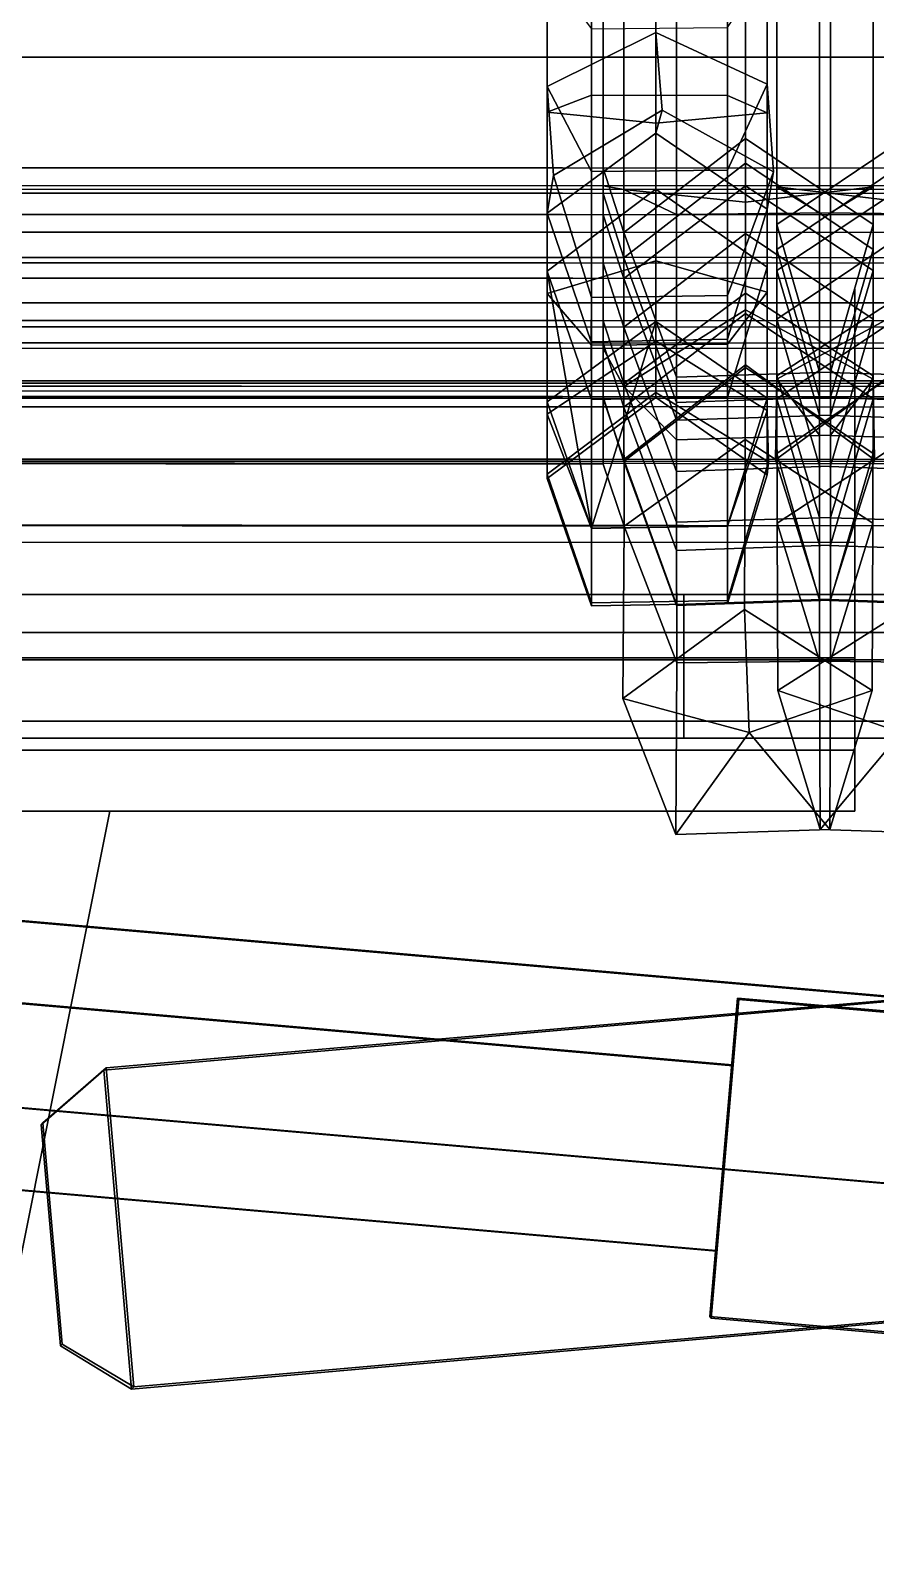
# Model space of a CAD drawing. Extents: x -252 to 252, y 0 to 101.
# Drawn here: x 192.54 to 196.3, y 14.07 to 20.88 of the extents above; entities that cross this region are included whole.
import ezdxf

# ---------------------------------------------------------------- set-up
doc = ezdxf.new("R2010")
doc.units = 0

msp = doc.modelspace()

# ---------------------------------------------------------------- linework, layer by layer
for points in [[(195.03978, 20.589447, -56.639435), (195.03978, 21.953234, -56.23024), (194.842575, 21.886963, -55.660675), (194.842575, 20.513542, -56.070831)], [(195.645813, 20.58807, -56.628555), (195.645813, 21.952021, -56.219421), (195.03978, 21.953234, -56.23024), (195.03978, 20.589447, -56.639435)], [(195.822968, 20.511292, -56.054459), (195.822968, 21.884995, -55.643799), (195.645813, 21.952021, -56.219421), (195.645813, 20.58807, -56.628555)], [(194.842575, 20.513542, -56.070831), (194.842575, 21.886963, -55.660675), (195.326675, 21.844782, -55.298767), (195.326675, 20.465231, -55.709351)], [(195.326675, 20.465231, -55.709351), (195.326675, 21.844782, -55.298767), (195.822968, 21.884995, -55.643799), (195.822968, 20.511292, -56.054459)], [(194.842575, 21.149303, -42.067413), (194.842575, 20.627499, -42.532776), (195.32666, 20.868469, -42.806564), (195.32666, 21.317327, -42.39151)], [(195.32666, 21.317327, -42.39151), (195.32666, 20.868469, -42.806564), (195.822968, 20.638727, -42.54567), (195.822968, 21.15716, -42.082809)], [(195.184677, 20.168886, 121.946693), (195.184525, 21.153934, 121.787895), (195.418335, 21.23052, 122.429482), (195.418335, 20.057257, 122.565712)], [(195.418335, 20.057257, 122.565712), (195.418335, 21.23052, 122.429482), (196.104126, 21.227802, 122.406792), (196.104126, 20.064901, 122.543999)], [(196.055923, 20.064901, -57.051437), (196.055923, 21.227802, -56.91423), (195.865952, 21.149532, -56.259552), (195.865952, 20.181246, -56.419693)], [(196.741714, 20.057257, -57.073151), (196.741714, 21.23052, -56.93692), (196.055923, 21.227802, -56.91423), (196.055923, 20.064901, -57.051437)], [(196.104126, 20.064901, 122.543999), (196.104126, 21.227802, 122.406792), (196.294098, 21.149532, 121.752113), (196.294098, 20.181246, 121.912254)], [(173.486786, -0.033936, 217.815475), (173.486786, 21.105835, 217.815475), (240.904663, 21.105835, 217.815536), (240.904663, -0.033936, 217.815506)], [(173.486786, 21.105835, 200.184692), (173.486786, 20.758301, 199.681946), (240.904663, 20.758301, 199.681946), (240.904663, 21.105835, 200.184692)], [(177.478668, 20.170946, 121.941444), (177.478638, 21.153006, 121.781792), (195.184525, 21.153934, 121.787895), (195.184677, 20.168886, 121.946693)], [(181.678436, 20.170946, -155.296692), (181.678406, 21.153006, -155.456345), (199.384277, 21.153934, -155.450241), (199.384445, 20.168886, -155.291443)], [(195.03978, 20.885307, -41.558891), (195.03978, 20.248848, -42.102844), (194.842575, 20.627499, -42.532776), (194.842575, 21.149303, -42.067413)], [(195.091644, 21.095037, 121.505989), (195.091934, 20.186163, 121.667656), (195.184677, 20.168886, 121.946693), (195.184525, 21.153934, 121.787895)], [(195.725952, 20.112244, 121.549614), (195.725952, 21.103878, 121.370415), (195.184525, 21.153934, 121.787895), (195.184677, 20.168886, 121.946693)], [(195.822968, 21.15716, -42.082809), (195.822968, 20.638727, -42.54567), (195.645813, 20.2558, -42.110474), (195.645813, 20.890156, -41.56852)], [(196.294098, 20.181246, 121.912254), (196.294098, 21.149532, 121.752113), (195.725952, 21.103878, 121.370415), (195.725952, 20.112244, 121.549614)], [(195.865952, 20.181246, -56.419693), (195.865952, 21.149532, -56.259552), (196.434097, 21.103878, -55.877853), (196.434097, 20.112244, -56.057053)], [(195.091644, 21.095037, 121.505989), (177.571106, 21.094227, 121.500267), (177.571655, 20.188307, 121.661903), (195.091934, 20.186163, 121.667656)], [(199.291397, 21.095037, -155.732147), (181.770874, 21.094227, -155.737869), (181.771423, 20.188307, -155.576233), (199.291702, 20.186163, -155.57048)], [(194.842575, 20.627499, -42.532776), (194.870575, 20.231127, -43.373444), (195.354797, 20.522322, -43.509903), (195.32666, 20.868469, -42.806564)], [(195.645813, 20.890156, -41.56852), (195.645813, 20.2558, -42.110474), (195.03978, 20.248848, -42.102844), (195.03978, 20.885307, -41.558891)], [(195.32666, 20.868469, -42.806564), (195.354797, 20.522322, -43.509903), (195.851318, 20.248247, -43.37381), (195.822968, 20.638727, -42.54567)], [(240.904663, 19.664185, 199.681946), (240.904663, 20.758301, 199.681946), (173.486786, 20.758301, 199.681946), (173.486786, 19.664185, 199.681946)], [(195.03978, 20.248848, -42.102844), (195.03978, 19.689064, -43.093506), (194.870575, 20.231127, -43.373444), (194.842575, 20.627499, -42.532776)], [(195.822968, 20.638727, -42.54567), (195.851318, 20.248247, -43.37381), (195.645813, 19.696627, -43.100235), (195.645813, 20.2558, -42.110474)], [(195.03978, 19.476746, -56.658981), (195.03978, 20.589447, -56.639435), (194.842575, 20.513542, -56.070831), (194.842575, 19.705961, -56.13382)], [(195.645813, 19.480957, -56.649567), (195.645813, 20.58807, -56.628555), (195.03978, 20.589447, -56.639435), (195.03978, 19.476746, -56.658981)], [(195.822968, 19.71277, -56.118469), (195.822968, 20.511292, -56.054459), (195.645813, 20.58807, -56.628555), (195.645813, 19.480957, -56.649567)], [(194.842575, 19.705961, -56.13382), (194.842575, 20.513542, -56.070831), (195.326675, 20.465231, -55.709351), (195.326675, 19.851828, -55.799683)], [(194.870575, 20.231127, -43.373444), (194.842804, 20.064226, -45.180573), (195.326874, 20.419563, -45.192184), (195.354797, 20.522322, -43.509903)], [(195.326675, 19.851828, -55.799683), (195.326675, 20.465231, -55.709351), (195.822968, 20.511292, -56.054459), (195.822968, 19.71277, -56.118469)], [(195.354797, 20.522322, -43.509903), (195.326874, 20.419563, -45.192184), (195.822983, 20.081671, -45.196548), (195.851318, 20.248247, -43.37381)], [(194.842804, 20.064226, -45.180573), (194.842575, 19.80591, -48.311554), (195.326675, 20.17001, -48.332947), (195.326874, 20.419563, -45.192184)], [(195.725952, 20.18572, 107.479774), (195.725952, 20.396759, 109.964653), (195.184677, 19.977404, 109.999458), (195.184677, 19.773079, 107.565849)], [(195.725952, 20.396759, 109.964653), (195.725952, 20.286816, 112.65554), (195.184677, 19.865627, 112.637611), (195.184677, 19.977404, 109.999458)], [(195.326874, 20.419563, -45.192184), (195.326675, 20.17001, -48.332947), (195.822968, 19.82291, -48.312775), (195.822983, 20.081671, -45.196548)], [(196.294098, 19.809288, 107.558235), (196.294098, 20.013504, 109.996742), (195.725952, 20.396759, 109.964653), (195.725952, 20.18572, 107.479774)], [(196.294098, 20.013504, 109.996742), (196.294098, 19.902584, 112.639336), (195.725952, 20.286816, 112.65554), (195.725952, 20.396759, 109.964653)], [(195.865952, 19.809288, -42.065674), (195.865952, 20.013504, -44.504181), (196.434097, 20.396759, -44.472092), (196.434097, 20.18572, -41.987213)], [(195.865952, 20.013504, -44.504181), (195.865952, 19.902584, -47.146774), (196.434097, 20.286816, -47.162979), (196.434097, 20.396759, -44.472092)], [(195.725952, 20.286816, 112.65554), (195.725952, 19.973686, 115.338203), (195.184677, 19.555761, 115.288979), (195.184677, 19.865627, 112.637611)], [(196.294098, 19.902584, 112.639336), (196.294098, 19.591726, 115.293617), (195.725952, 19.973686, 115.338203), (195.725952, 20.286816, 112.65554)], [(195.865952, 19.902584, -47.146774), (195.865952, 19.591726, -49.801056), (196.434097, 19.973686, -49.845642), (196.434097, 20.286816, -47.162979)], [(195.091949, 20.264772, 109.993309), (177.571686, 20.270863, 109.992943), (177.571655, 20.062759, 107.523232), (195.091949, 20.056789, 107.524574)], [(177.571686, 20.157879, 112.660942), (177.571686, 20.270863, 109.992943), (195.091949, 20.264772, 109.993309), (195.091949, 20.151781, 112.660316)], [(199.291718, 20.264772, -167.244827), (181.771454, 20.270863, -167.245193), (181.771423, 20.062759, -169.714905), (199.291718, 20.056789, -169.713562)], [(181.771454, 20.157879, -164.577194), (181.771454, 20.270863, -167.245193), (199.291718, 20.264772, -167.244827), (199.291718, 20.151781, -164.57782)], [(195.03978, 19.689064, -43.093506), (195.039612, 19.491718, -45.206818), (194.842804, 20.064226, -45.180573), (194.870575, 20.231127, -43.373444)], [(195.645813, 20.2558, -42.110474), (195.645813, 19.696627, -43.100235), (195.03978, 19.689064, -43.093506), (195.03978, 20.248848, -42.102844)], [(195.091949, 20.151781, 112.660316), (195.091949, 20.264772, 109.993309), (195.184677, 19.977404, 109.999458), (195.184677, 19.865627, 112.637611)], [(195.091949, 20.264772, 109.993309), (195.091949, 20.056789, 107.524574), (195.184677, 19.773079, 107.565849), (195.184677, 19.977404, 109.999458)], [(195.851318, 20.248247, -43.37381), (195.822983, 20.081671, -45.196548), (195.645523, 19.502501, -45.216675), (195.645813, 19.696627, -43.100235)], [(195.184525, 19.291578, 121.68972), (177.478622, 19.29631, 121.686562), (177.478668, 20.170946, 121.941444), (195.184677, 20.168886, 121.946693)], [(177.571655, 20.188307, 121.661903), (177.571198, 19.46479, 121.482841), (195.091705, 19.461075, 121.48661), (195.091934, 20.186163, 121.667656)], [(195.091949, 19.841305, 115.326805), (177.571655, 19.847355, 115.327415), (177.571686, 20.157879, 112.660942), (195.091949, 20.151781, 112.660316)], [(199.384277, 19.291578, -155.548416), (181.678391, 19.29631, -155.551575), (181.678436, 20.170946, -155.296692), (199.384445, 20.168886, -155.291443)], [(181.771423, 20.188307, -155.576233), (181.770966, 19.46479, -155.755295), (199.291458, 19.461075, -155.751526), (199.291702, 20.186163, -155.57048)], [(199.291718, 19.841305, -161.911331), (181.771423, 19.847355, -161.910721), (181.771454, 20.157879, -164.577194), (199.291718, 20.151781, -164.57782)], [(195.326675, 19.582031, -52.517014), (195.326675, 20.17001, -48.332947), (194.842575, 19.80591, -48.311554), (195.03978, 18.661106, -52.340149)], [(195.091934, 20.186163, 121.667656), (195.091705, 19.461075, 121.48661), (195.184525, 19.291578, 121.68972), (195.184677, 20.168886, 121.946693)], [(195.091949, 19.841305, 115.326805), (195.091949, 20.151781, 112.660316), (195.184677, 19.865627, 112.637611), (195.184677, 19.555761, 115.288979)], [(195.725952, 19.633501, 121.433876), (195.725952, 20.112244, 121.549614), (195.184677, 20.168886, 121.946693), (195.184525, 19.291578, 121.68972)], [(195.184525, 19.291578, 121.68972), (195.184677, 20.168886, 121.946693), (195.418335, 20.057257, 122.565712), (195.418335, 19.055222, 122.265434)], [(195.725952, 19.707495, 105.204887), (195.725952, 20.18572, 107.479774), (195.184677, 19.773079, 107.565849), (195.184677, 19.305079, 105.327583)], [(195.326675, 20.17001, -48.332947), (195.326675, 19.582031, -52.517014), (195.822968, 19.240602, -52.451416), (195.822968, 19.82291, -48.312775)], [(196.294098, 19.339731, 105.317039), (196.294098, 19.809288, 107.558235), (195.725952, 20.18572, 107.479774), (195.725952, 19.707495, 105.204887)], [(196.294098, 19.324181, 121.674477), (196.294098, 20.181246, 121.912254), (195.725952, 20.112244, 121.549614), (195.725952, 19.633501, 121.433876)], [(195.865952, 19.339731, -39.824478), (195.865952, 19.809288, -42.065674), (196.434097, 20.18572, -41.987213), (196.434097, 19.707495, -39.712326)], [(196.055923, 19.07608, -56.763855), (196.055923, 20.064901, -57.051437), (195.865952, 20.181246, -56.419693), (195.865952, 19.324181, -56.181915)], [(195.865952, 19.324181, -56.181915), (195.865952, 20.181246, -56.419693), (196.434097, 20.112244, -56.057053), (196.434097, 19.633501, -55.941315)], [(196.104126, 19.07608, 122.256416), (196.104126, 20.064901, 122.543999), (196.294098, 20.181246, 121.912254), (196.294098, 19.324181, 121.674477)], [(177.571655, 20.062759, 107.523232), (177.571655, 19.589851, 105.25518), (195.092148, 19.584032, 105.257011), (195.091949, 20.056789, 107.524574)], [(181.771423, 20.062759, -169.714905), (181.771408, 19.589851, -171.982956), (199.291916, 19.584032, -171.981125), (199.291718, 20.056789, -169.713562)], [(195.039612, 19.491718, -45.206818), (195.03978, 19.233791, -48.279068), (194.842575, 19.80591, -48.311554), (194.842804, 20.064226, -45.180573)], [(195.091949, 20.056789, 107.524574), (195.092148, 19.584032, 105.257011), (195.184677, 19.305079, 105.327583), (195.184677, 19.773079, 107.565849)], [(195.418335, 19.055222, 122.265434), (195.418335, 20.057257, 122.565712), (196.104126, 20.064901, 122.543999), (196.104126, 19.07608, 122.256416)], [(195.822983, 20.081671, -45.196548), (195.822968, 19.82291, -48.312775), (195.645813, 19.244299, -48.279465), (195.645523, 19.502501, -45.216675)], [(196.741714, 19.055222, -56.772873), (196.741714, 20.057257, -57.073151), (196.055923, 20.064901, -57.051437), (196.055923, 19.07608, -56.763855)], [(195.184677, 19.977404, 109.999458), (177.478668, 19.983555, 109.999092), (177.478668, 19.87179, 112.637749), (195.184677, 19.865627, 112.637611)], [(177.478668, 19.779116, 107.564476), (177.478668, 19.983555, 109.999092), (195.184677, 19.977404, 109.999458), (195.184677, 19.773079, 107.565849)], [(199.384445, 19.977404, -167.238678), (181.678436, 19.983555, -167.239044), (181.678436, 19.87179, -164.600388), (199.384445, 19.865627, -164.600525)], [(181.678436, 19.779116, -169.67366), (181.678436, 19.983555, -167.239044), (199.384445, 19.977404, -167.238678), (199.384445, 19.773079, -169.672287)], [(195.184677, 19.773079, 107.565849), (195.184677, 19.977404, 109.999458), (195.418335, 19.333738, 110.053047), (195.418335, 19.141623, 107.698051)], [(195.184677, 19.977404, 109.999458), (195.184677, 19.865627, 112.637611), (195.418335, 19.221096, 112.61013), (195.418335, 19.333738, 110.053047)], [(195.725952, 19.973686, 115.338203), (195.725952, 19.617863, 117.783516), (195.184677, 19.200703, 117.722557), (195.184677, 19.555761, 115.288979)], [(196.294098, 19.591726, 115.293617), (196.294098, 19.237305, 117.728172), (195.725952, 19.617863, 117.783516), (195.725952, 19.973686, 115.338203)], [(196.055923, 19.163996, -42.200851), (196.055923, 19.35652, -44.558777), (195.865952, 20.013504, -44.504181), (195.865952, 19.809288, -42.065674)], [(196.055923, 19.35652, -44.558777), (196.055923, 19.243933, -47.11879), (195.865952, 19.902584, -47.146774), (195.865952, 20.013504, -44.504181)], [(195.865952, 19.591726, -49.801056), (195.865952, 19.237305, -52.235611), (196.434097, 19.617863, -52.290955), (196.434097, 19.973686, -49.845642)], [(196.104126, 19.163996, 107.693413), (196.104126, 19.35652, 110.051338), (196.294098, 20.013504, 109.996742), (196.294098, 19.809288, 107.558235)], [(196.104126, 19.35652, 110.051338), (196.104126, 19.243933, 112.611351), (196.294098, 19.902584, 112.639336), (196.294098, 20.013504, 109.996742)], [(196.055923, 19.243933, -47.11879), (196.055923, 18.936968, -49.724289), (195.865952, 19.591726, -49.801056), (195.865952, 19.902584, -47.146774)], [(196.104126, 19.243933, 112.611351), (196.104126, 18.936968, 115.21685), (196.294098, 19.591726, 115.293617), (196.294098, 19.902584, 112.639336)], [(177.478668, 19.87179, 112.637749), (177.478668, 19.561871, 115.290062), (195.184677, 19.555761, 115.288979), (195.184677, 19.865627, 112.637611)], [(177.571655, 19.491432, 117.762001), (177.571655, 19.847355, 115.327415), (195.091949, 19.841305, 115.326805), (195.091949, 19.485394, 117.760902)], [(181.678436, 19.87179, -164.600388), (181.678436, 19.561871, -161.948074), (199.384445, 19.555761, -161.949158), (199.384445, 19.865627, -164.600525)], [(181.771423, 19.491432, -159.476135), (181.771423, 19.847355, -161.910721), (199.291718, 19.841305, -161.911331), (199.291718, 19.485394, -159.477234)], [(194.842575, 19.169558, -55.936539), (194.842575, 19.705961, -56.13382), (195.326675, 19.851828, -55.799683), (195.326675, 19.493629, -55.769424)], [(195.091949, 19.485394, 117.760902), (195.091949, 19.841305, 115.326805), (195.184677, 19.555761, 115.288979), (195.184677, 19.200703, 117.722557)], [(195.184677, 19.865627, 112.637611), (195.184677, 19.555761, 115.288979), (195.418335, 18.914265, 115.214165), (195.418335, 19.221096, 112.61013)], [(195.326675, 19.493629, -55.769424), (195.326675, 19.851828, -55.799683), (195.822968, 19.71277, -56.118469), (195.822968, 19.184687, -55.929016)], [(195.822968, 19.82291, -48.312775), (195.822968, 19.240602, -52.451416), (195.645813, 18.671442, -52.341934), (195.645813, 19.244299, -48.279465)], [(195.184677, 19.305079, 105.327583), (177.478668, 19.31101, 105.326202), (177.478668, 19.779116, 107.564476), (195.184677, 19.773079, 107.565849)], [(199.384445, 19.305079, -171.910553), (181.678436, 19.31101, -171.911942), (181.678436, 19.779116, -169.67366), (199.384445, 19.773079, -169.672287)], [(195.03978, 18.661106, -52.340149), (194.842575, 19.80591, -48.311554), (195.03978, 19.233791, -48.279068)], [(195.184677, 19.305079, 105.327583), (195.184677, 19.773079, 107.565849), (195.418335, 19.141623, 107.698051), (195.418335, 18.687441, 105.516365)], [(196.055923, 18.709299, -40.017212), (196.055923, 19.163996, -42.200851), (195.865952, 19.809288, -42.065674), (195.865952, 19.339731, -39.824478)], [(196.104126, 18.709299, 105.509773), (196.104126, 19.163996, 107.693413), (196.294098, 19.809288, 107.558235), (196.294098, 19.339731, 105.317039)], [(195.03978, 18.66033, -56.199463), (195.03978, 19.476746, -56.658981), (194.842575, 19.705961, -56.13382), (194.842575, 19.169558, -55.936539)], [(195.645813, 19.696627, -43.100235), (195.645523, 19.502501, -45.216675), (195.039612, 19.491718, -45.206818), (195.03978, 19.689064, -43.093506)], [(195.724945, 19.055487, 103.075943), (195.725952, 19.707495, 105.204887), (195.184677, 19.305079, 105.327583), (195.185425, 18.670834, 103.254196)], [(195.822968, 19.184687, -55.929016), (195.822968, 19.71277, -56.118469), (195.645813, 19.480957, -56.649567), (195.645813, 18.669683, -56.194458)], [(196.292862, 18.683996, 103.177544), (196.294098, 19.339731, 105.317039), (195.725952, 19.707495, 105.204887), (195.724945, 19.055487, 103.075943)], [(195.867188, 18.683996, -37.684982), (195.865952, 19.339731, -39.824478), (196.434097, 19.707495, -39.712326), (196.43512, 19.055487, -37.583382)], [(196.212311, 18.084034, -170.68718), (196.212311, 17.401602, -166.428391), (196.212311, 19.726036, -166.428391), (196.212311, 19.271122, -170.68718)], [(196.212311, 17.401602, -161.416687), (196.212311, 19.162817, -161.416687), (196.212311, 19.726036, -166.428391), (196.212311, 17.401602, -166.428391)], [(173.486786, 19.664185, 199.681946), (173.486786, 19.31665, 200.184692), (240.904663, 19.31665, 200.184692), (240.904663, 19.664185, 199.681946)], [(195.725952, 19.388397, 121.049095), (195.725952, 19.633501, 121.433876), (195.184525, 19.291578, 121.68972), (195.184677, 18.966841, 121.051155)], [(195.725952, 19.617863, 117.783516), (195.725952, 19.37616, 119.757607), (195.184677, 18.958479, 119.706459), (195.184677, 19.200703, 117.722557)], [(196.299942, 18.965393, 120.997704), (196.294098, 19.324181, 121.674477), (195.725952, 19.633501, 121.433876), (195.725952, 19.388397, 121.049095)], [(196.294098, 19.237305, 117.728172), (196.294098, 18.994432, 119.711128), (195.725952, 19.37616, 119.757607), (195.725952, 19.617863, 117.783516)], [(195.860107, 18.965393, -55.505142), (195.865952, 19.324181, -56.181915), (196.434097, 19.633501, -55.941315), (196.434097, 19.388397, -55.556534)], [(195.865952, 19.237305, -52.235611), (195.865952, 18.994432, -54.218567), (196.434097, 19.37616, -54.265045), (196.434097, 19.617863, -52.290955)], [(195.184677, 19.555761, 115.288979), (177.478668, 19.561871, 115.290062), (177.478668, 19.206806, 117.723686), (195.184677, 19.200703, 117.722557)], [(195.092148, 19.584032, 105.257011), (177.571655, 19.589851, 105.25518), (177.570496, 18.959055, 103.095375), (195.092621, 18.946117, 103.171646)], [(199.384445, 19.555761, -161.949158), (181.678436, 19.561871, -161.948074), (181.678436, 19.206806, -159.51445), (199.384445, 19.200703, -159.515579)], [(199.291916, 19.584032, -171.981125), (181.771408, 19.589851, -171.982956), (181.770264, 18.959055, -174.142761), (199.292374, 18.946117, -174.066498)], [(194.842575, 19.223879, -52.447769), (194.842575, 18.881834, -54.582047), (195.326675, 19.24271, -54.635162), (195.326675, 19.582031, -52.517014)], [(195.03978, 18.661106, -52.340149), (194.842575, 19.223879, -52.447769), (195.326675, 19.582031, -52.517014)], [(195.092148, 19.584032, 105.257011), (195.092621, 18.946117, 103.171646), (195.185425, 18.670834, 103.254196), (195.184677, 19.305079, 105.327583)], [(195.184677, 19.555761, 115.288979), (195.184677, 19.200703, 117.722557), (195.418335, 18.562315, 117.629662), (195.418335, 18.914265, 115.214165)], [(195.326675, 19.582031, -52.517014), (195.326675, 19.24271, -54.635162), (195.822968, 18.898685, -54.584732), (195.822968, 19.240602, -52.451416)], [(196.055923, 18.936968, -49.724289), (196.055923, 18.584934, -52.140793), (195.865952, 19.237305, -52.235611), (195.865952, 19.591726, -49.801056)], [(196.104126, 18.936968, 115.21685), (196.104126, 18.584934, 117.633354), (196.294098, 19.237305, 117.728172), (196.294098, 19.591726, 115.293617)], [(195.091949, 19.245434, 119.723274), (177.571655, 19.251513, 119.723457), (177.571655, 19.491432, 117.762001), (195.091949, 19.485394, 117.760902)], [(199.291718, 19.245434, -157.514862), (181.771423, 19.251513, -157.514679), (181.771423, 19.491432, -159.476135), (199.291718, 19.485394, -159.477234)], [(194.842575, 18.901436, -55.450745), (194.842575, 19.169558, -55.936539), (195.326675, 19.493629, -55.769424), (195.326675, 19.266062, -55.443253)], [(195.645523, 19.502501, -45.216675), (195.645813, 19.244299, -48.279465), (195.03978, 19.233791, -48.279068), (195.039612, 19.491718, -45.206818)], [(195.645813, 18.669683, -56.194458), (195.645813, 19.480957, -56.649567), (195.03978, 19.476746, -56.658981), (195.03978, 18.66033, -56.199463)], [(195.091949, 19.245434, 119.723274), (195.091949, 19.485394, 117.760902), (195.184677, 19.200703, 117.722557), (195.184677, 18.958479, 119.706459)], [(195.326675, 19.266062, -55.443253), (195.326675, 19.493629, -55.769424), (195.822968, 19.184687, -55.929016), (195.828842, 18.956903, -55.504181)], [(195.091705, 19.461075, 121.48661), (177.571198, 19.46479, 121.482841), (177.571655, 19.244499, 120.98513), (195.091949, 19.238398, 120.985512)], [(199.291458, 19.461075, -155.751526), (181.770966, 19.46479, -155.755295), (181.771423, 19.244499, -156.253006), (199.291718, 19.238398, -156.252625)], [(195.091705, 19.461075, 121.48661), (195.091949, 19.238398, 120.985512), (195.184677, 18.966841, 121.051155), (195.184525, 19.291578, 121.68972)], [(195.725952, 19.37616, 119.757607), (195.725952, 19.388397, 121.049095), (195.184677, 18.966841, 121.051155), (195.184677, 18.958479, 119.706459)], [(195.418335, 19.141623, 107.698051), (195.418335, 19.333738, 110.053047), (196.104126, 19.35652, 110.051338), (196.104126, 19.163996, 107.693413)], [(195.418335, 19.333738, 110.053047), (195.418335, 19.221096, 112.61013), (196.104126, 19.243933, 112.611351), (196.104126, 19.35652, 110.051338)], [(196.294098, 18.994432, 119.711128), (196.299942, 18.965393, 120.997704), (195.725952, 19.388397, 121.049095), (195.725952, 19.37616, 119.757607)], [(195.865952, 18.994432, -54.218567), (195.860107, 18.965393, -55.505142), (196.434097, 19.388397, -55.556534), (196.434097, 19.37616, -54.265045)], [(196.055878, 18.06975, -37.925423), (196.055923, 18.709299, -40.017212), (195.865952, 19.339731, -39.824478), (195.867188, 18.683996, -37.684982)], [(196.741714, 19.141623, -42.20549), (196.741714, 19.333738, -44.560486), (196.055923, 19.35652, -44.558777), (196.055923, 19.163996, -42.200851)], [(196.741714, 19.333738, -44.560486), (196.741714, 19.221096, -47.117569), (196.055923, 19.243933, -47.11879), (196.055923, 19.35652, -44.558777)], [(196.104187, 18.06975, 103.417984), (196.104126, 18.709299, 105.509773), (196.294098, 19.339731, 105.317039), (196.292862, 18.683996, 103.177544)], [(173.486786, 19.31665, 200.184692), (173.486786, -0.033936, 200.184692), (240.904663, -0.033936, 200.184692), (240.904663, 19.31665, 200.184692)], [(177.477692, 18.683996, 103.177299), (177.478668, 19.31101, 105.326202), (195.184677, 19.305079, 105.327583), (195.185425, 18.670834, 103.254196)], [(177.478668, 18.973007, 121.051277), (177.478622, 19.29631, 121.686562), (195.184525, 19.291578, 121.68972), (195.184677, 18.966841, 121.051155)], [(181.67746, 18.683996, -174.060837), (181.678436, 19.31101, -171.911942), (199.384445, 19.305079, -171.910553), (199.385193, 18.670834, -173.983948)], [(181.678436, 18.973007, -156.186859), (181.678391, 19.29631, -155.551575), (199.384277, 19.291578, -155.548416), (199.384445, 18.966841, -156.186981)], [(196.212311, 19.271122, -170.68718), (184.746063, 19.271122, -170.686935), (184.746063, 18.084034, -170.686935), (196.212311, 18.084034, -170.68718)], [(194.842575, 18.881834, -54.582047), (194.842575, 18.901436, -55.450745), (195.326675, 19.266062, -55.443253), (195.326675, 19.24271, -54.635162)], [(195.184677, 18.966841, 121.051155), (195.184525, 19.291578, 121.68972), (195.418335, 19.055222, 122.265434), (195.418335, 18.321732, 121.05497)], [(195.185425, 18.670834, 103.254196), (195.184677, 19.305079, 105.327583), (195.418335, 18.687441, 105.516365), (195.419815, 18.061615, 103.465157)], [(195.326675, 19.24271, -54.635162), (195.326675, 19.266062, -55.443253), (195.828842, 18.956903, -55.504181), (195.822968, 18.898685, -54.584732)], [(196.055923, 18.344591, -55.562622), (196.055923, 19.07608, -56.763855), (195.865952, 19.324181, -56.181915), (195.860107, 18.965393, -55.505142)], [(196.104126, 18.344591, 121.055183), (196.104126, 19.07608, 122.256416), (196.294098, 19.324181, 121.674477), (196.299942, 18.965393, 120.997704)], [(177.478668, 19.206806, 117.723686), (177.478668, 18.964605, 119.707054), (195.184677, 18.958479, 119.706459), (195.184677, 19.200703, 117.722557)], [(177.571655, 19.244499, 120.98513), (177.571655, 19.251513, 119.723457), (195.091949, 19.245434, 119.723274), (195.091949, 19.238398, 120.985512)], [(181.678436, 19.206806, -159.51445), (181.678436, 18.964605, -157.531082), (199.384445, 18.958479, -157.531677), (199.384445, 19.200703, -159.515579)], [(181.771423, 19.244499, -156.253006), (181.771423, 19.251513, -157.514679), (199.291718, 19.245434, -157.514862), (199.291718, 19.238398, -156.252625)], [(195.03978, 18.661106, -52.340149), (195.03978, 18.314777, -54.499817), (194.842575, 18.881834, -54.582047), (194.842575, 19.223879, -52.447769)], [(195.645813, 19.244299, -48.279465), (195.645813, 18.671442, -52.341934), (195.03978, 18.661106, -52.340149), (195.03978, 19.233791, -48.279068)], [(195.091949, 19.238398, 120.985512), (195.091949, 19.245434, 119.723274), (195.184677, 18.958479, 119.706459), (195.184677, 18.966841, 121.051155)], [(195.184677, 19.200703, 117.722557), (195.184677, 18.958479, 119.706459), (195.418335, 18.317389, 119.627693), (195.418335, 18.562315, 117.629662)], [(195.418335, 19.221096, 112.61013), (195.418335, 18.914265, 115.214165), (196.104126, 18.936968, 115.21685), (196.104126, 19.243933, 112.611351)], [(195.822968, 19.240602, -52.451416), (195.822968, 18.898685, -54.584732), (195.645813, 18.325195, -54.501099), (195.645813, 18.671442, -52.341934)], [(196.055923, 18.584934, -52.140793), (196.055923, 18.340076, -54.137863), (195.865952, 18.994432, -54.218567), (195.865952, 19.237305, -52.235611)], [(196.741714, 19.221096, -47.117569), (196.741714, 18.914265, -49.721603), (196.055923, 18.936968, -49.724289), (196.055923, 19.243933, -47.11879)], [(196.104126, 18.584934, 117.633354), (196.104126, 18.340076, 119.630424), (196.294098, 18.994432, 119.711128), (196.294098, 19.237305, 117.728172)], [(195.03978, 18.328484, -55.462677), (195.03978, 18.66033, -56.199463), (194.842575, 19.169558, -55.936539), (194.842575, 18.901436, -55.450745)], [(195.418335, 18.687441, 105.516365), (195.418335, 19.141623, 107.698051), (196.104126, 19.163996, 107.693413), (196.104126, 18.709299, 105.509773)], [(195.828842, 18.956903, -55.504181), (195.822968, 19.184687, -55.929016), (195.645813, 18.669683, -56.194458), (195.645813, 18.339008, -55.462067)], [(196.741714, 18.687441, -40.023804), (196.741714, 19.141623, -42.20549), (196.055923, 19.163996, -42.200851), (196.055923, 18.709299, -40.017212)], [(196.212311, 17.672449, -157.183746), (196.212311, 18.59959, -157.183746), (196.212311, 19.162817, -161.416687), (196.212311, 17.401602, -161.416687)], [(195.418335, 18.321732, 121.05497), (195.418335, 19.055222, 122.265434), (196.104126, 19.07608, 122.256416), (196.104126, 18.344591, 121.055183)], [(196.741714, 18.321732, -55.562408), (196.741714, 19.055222, -56.772873), (196.055923, 19.07608, -56.763855), (196.055923, 18.344591, -55.562622)], [(195.721085, 18.29941, 101.042786), (195.724945, 19.055487, 103.075943), (195.185425, 18.670834, 103.254196), (195.180527, 17.90246, 101.187164)], [(196.289871, 17.938871, 101.174141), (196.292862, 18.683996, 103.177544), (195.724945, 19.055487, 103.075943), (195.721085, 18.29941, 101.042786)], [(196.055923, 18.340076, -54.137863), (196.055923, 18.344591, -55.562622), (195.860107, 18.965393, -55.505142), (195.865952, 18.994432, -54.218567)], [(195.870178, 17.938871, -35.68158), (195.867188, 18.683996, -37.684982), (196.43512, 19.055487, -37.583382), (196.43898, 18.29941, -35.550224)], [(196.104126, 18.340076, 119.630424), (196.104126, 18.344591, 121.055183), (196.299942, 18.965393, 120.997704), (196.294098, 18.994432, 119.711128)], [(195.092621, 18.946117, 103.171646), (177.570496, 18.959055, 103.095375), (177.477692, 18.683996, 103.177299), (195.185425, 18.670834, 103.254196)], [(195.184677, 18.958479, 119.706459), (177.478668, 18.964605, 119.707054), (177.478668, 18.973007, 121.051277), (195.184677, 18.966841, 121.051155)], [(199.292374, 18.946117, -174.066498), (181.770264, 18.959055, -174.142761), (181.67746, 18.683996, -174.060837), (199.385193, 18.670834, -173.983948)], [(199.384445, 18.958479, -157.531677), (181.678436, 18.964605, -157.531082), (181.678436, 18.973007, -156.186859), (199.384445, 18.966841, -156.186981)], [(195.184677, 18.958479, 119.706459), (195.184677, 18.966841, 121.051155), (195.418335, 18.321732, 121.05497), (195.418335, 18.317389, 119.627693)], [(195.418335, 18.914265, 115.214165), (195.418335, 18.562315, 117.629662), (196.104126, 18.584934, 117.633354), (196.104126, 18.936968, 115.21685)], [(195.822968, 18.898685, -54.584732), (195.828842, 18.956903, -55.504181), (195.645813, 18.339008, -55.462067), (195.645813, 18.325195, -54.501099)], [(196.741714, 18.914265, -49.721603), (196.741714, 18.562315, -52.1371), (196.055923, 18.584934, -52.140793), (196.055923, 18.936968, -49.724289)], [(195.03978, 18.314777, -54.499817), (195.03978, 18.328484, -55.462677), (194.842575, 18.901436, -55.450745), (194.842575, 18.881834, -54.582047)], [(195.645813, 18.671442, -52.341934), (195.645813, 18.325195, -54.501099), (195.03978, 18.314777, -54.499817), (195.03978, 18.661106, -52.340149)], [(195.645813, 18.339008, -55.462067), (195.645813, 18.669683, -56.194458), (195.03978, 18.66033, -56.199463), (195.03978, 18.328484, -55.462677)], [(195.180527, 17.90246, 101.187164), (195.185425, 18.670834, 103.254196), (195.419815, 18.061615, 103.465157), (195.415176, 17.296597, 101.407753)], [(195.419815, 18.061615, 103.465157), (195.418335, 18.687441, 105.516365), (196.104126, 18.709299, 105.509773), (196.104187, 18.06975, 103.417984)], [(196.059052, 17.319096, -35.907143), (196.055878, 18.06975, -37.925423), (195.867188, 18.683996, -37.684982), (195.870178, 17.938871, -35.68158)], [(196.740234, 18.061615, -37.972595), (196.741714, 18.687441, -40.023804), (196.055923, 18.709299, -40.017212), (196.055878, 18.06975, -37.925423)], [(196.101013, 17.319096, 101.399704), (196.104187, 18.06975, 103.417984), (196.292862, 18.683996, 103.177544), (196.289871, 17.938871, 101.174141)], [(184.746063, 18.59959, -157.183502), (196.212311, 18.59959, -157.183746), (196.212311, 17.672449, -157.183746), (184.746063, 17.672449, -157.183502)], [(195.418335, 18.562315, 117.629662), (195.418335, 18.317389, 119.627693), (196.104126, 18.340076, 119.630424), (196.104126, 18.584934, 117.633354)], [(196.741714, 18.562315, -52.1371), (196.741714, 18.317389, -54.135132), (196.055923, 18.340076, -54.137863), (196.055923, 18.584934, -52.140793)], [(195.451782, 18.197239, 101.443245), (195.451782, 18.365467, 101.804123), (177.152664, 18.365467, 101.804001), (177.152664, 18.197239, 101.443123)], [(195.451782, 18.365467, 101.804123), (195.451782, 18.074347, 102.075584), (177.152664, 18.074347, 102.075462), (177.152664, 18.365467, 101.804001)], [(199.65155, 18.197239, -175.794891), (199.65155, 18.365467, -175.434021), (181.352432, 18.365467, -175.434143), (181.352432, 18.197239, -175.795013)], [(199.65155, 18.365467, -175.434021), (199.65155, 18.074347, -175.162552), (181.352432, 18.074347, -175.162674), (181.352432, 18.365467, -175.434143)], [(195.645813, 18.325195, -54.501099), (195.645813, 18.339008, -55.462067), (195.03978, 18.328484, -55.462677), (195.03978, 18.314777, -54.499817)], [(195.418335, 18.317389, 119.627693), (195.418335, 18.321732, 121.05497), (196.104126, 18.344591, 121.055183), (196.104126, 18.340076, 119.630424)], [(196.741714, 18.317389, -54.135132), (196.741714, 18.321732, -55.562408), (196.055923, 18.344591, -55.562622), (196.055923, 18.340076, -54.137863)], [(195.741592, 17.751287, 101.051079), (195.721085, 18.29941, 101.042786), (195.180527, 17.90246, 101.187164)], [(195.741592, 17.751287, 101.051079), (196.289871, 17.938871, 101.174141), (195.721085, 18.29941, 101.042786)], [(196.418457, 17.751287, -35.558517), (195.870178, 17.938871, -35.68158), (196.43898, 18.29941, -35.550224)], [(195.451782, 17.802143, 101.491623), (195.451782, 18.197239, 101.443245), (177.152664, 18.197239, 101.443123), (177.152664, 17.802143, 101.491989)], [(199.65155, 17.802143, -175.746521), (199.65155, 18.197239, -175.794891), (181.352432, 18.197239, -175.795013), (181.352432, 17.802143, -175.746155)], [(195.451782, 18.074347, 102.075584), (195.451782, 17.726189, 101.882271), (177.152664, 17.726189, 101.882637), (177.152664, 18.074347, 102.075462)], [(199.65155, 18.074347, -175.162552), (199.65155, 17.726189, -175.355865), (181.352432, 17.726189, -175.355499), (181.352432, 18.074347, -175.162674)], [(184.746063, 18.084034, -170.686935), (184.746063, 17.401602, -166.428162), (196.212311, 17.401602, -166.428391), (196.212311, 18.084034, -170.68718)], [(195.415176, 17.296597, 101.407753), (195.419815, 18.061615, 103.465157), (196.104187, 18.06975, 103.417984), (196.101013, 17.319096, 101.399704)], [(196.744888, 17.296597, -35.915192), (196.740234, 18.061615, -37.972595), (196.055878, 18.06975, -37.925423), (196.059052, 17.319096, -35.907143)], [(195.741592, 17.751287, 101.051079), (196.101013, 17.319096, 101.399704), (196.289871, 17.938871, 101.174141)], [(196.418457, 17.751287, -35.558517), (196.059052, 17.319096, -35.907143), (195.870178, 17.938871, -35.68158)], [(195.741592, 17.751287, 101.051079), (195.180527, 17.90246, 101.187164), (195.415176, 17.296597, 101.407753)], [(195.451782, 17.726189, 101.882271), (195.451782, 17.802143, 101.491623), (177.152664, 17.802143, 101.491989), (177.152664, 17.726189, 101.882637)], [(199.65155, 17.726189, -175.355865), (199.65155, 17.802143, -175.746521), (181.352432, 17.802143, -175.746155), (181.352432, 17.726189, -175.355499)], [(195.741592, 17.751287, 101.051079), (195.415176, 17.296597, 101.407753), (196.101013, 17.319096, 101.399704)], [(196.418457, 17.751287, -35.558517), (196.744888, 17.296597, -35.915192), (196.059052, 17.319096, -35.907143)], [(184.746063, 17.672449, -157.183502), (196.212311, 17.672449, -157.183746), (196.212311, 17.401602, -161.416687), (184.746063, 17.401602, -161.416443)], [(188.062958, 17.401602, -166.094315), (192.895691, 17.401602, -166.09407), (196.212311, 17.401602, -166.428391), (184.746063, 17.401602, -166.428162)], [(192.895691, 17.401602, -161.750778), (188.062958, 17.401602, -161.750534), (184.746063, 17.401602, -161.416443), (196.212311, 17.401602, -161.416687)], [(188.461868, 15.400521, -165.735306), (192.496521, 15.400521, -165.73555), (192.895691, 17.401602, -166.09407), (188.062958, 17.401602, -166.094315)], [(192.496521, 15.400521, -162.109558), (188.461868, 15.400521, -162.109314), (188.062958, 17.401602, -161.750534), (192.895691, 17.401602, -161.750778)], [(192.496521, 15.400521, -165.73555), (192.496521, 15.400521, -162.109558), (192.895691, 17.401602, -161.750778), (192.895691, 17.401602, -166.09407)], [(192.895691, 17.401602, -166.09407), (192.895691, 17.401602, -161.750778), (196.212311, 17.401602, -161.416687), (196.212311, 17.401602, -166.428391)], [(187.531128, 16.149162, 113.90786), (187.60321, 16.974949, 113.904839), (195.665924, 16.271147, 113.940315), (195.593872, 15.445361, 113.942909)], [(187.606812, 16.971224, 113.004189), (187.53476, 16.145439, 113.00724), (195.597504, 15.441643, 113.042778), (195.669571, 16.267429, 113.039711)], [(187.60321, 16.974949, 113.904839), (187.606812, 16.971224, 113.004189), (195.669571, 16.267429, 113.039711), (195.665924, 16.271147, 113.940315)], [(191.730881, 16.149162, -163.330276), (191.802963, 16.974949, -163.333298), (199.865692, 16.271147, -163.297821), (199.79364, 15.445361, -163.295227)], [(191.80658, 16.971224, -164.233948), (191.734528, 16.145439, -164.230896), (199.797256, 15.441643, -164.195358), (199.869324, 16.267429, -164.198425)], [(191.802963, 16.974949, -163.333298), (191.80658, 16.971224, -164.233948), (199.869324, 16.267429, -164.198425), (199.865692, 16.271147, -163.297821)], [(192.86911, 16.247353, -46.713257), (192.879639, 16.25808, -49.310364), (196.469482, 16.568851, -48.79068), (196.463455, 16.562286, -47.201569)], [(192.86911, 16.247353, -46.713257), (196.463455, 16.562286, -47.201569), (196.586945, 15.143941, -47.206818), (192.993195, 14.827637, -46.718506)], [(196.469482, 16.568851, -48.79068), (192.879639, 16.25808, -49.310364), (193.003723, 14.838364, -49.315552), (196.593491, 15.150503, -48.796173)], [(195.690582, 16.568851, 114.283241), (199.280411, 16.25808, 114.802925), (199.156342, 14.838364, 114.808113), (195.566559, 15.150503, 114.288734)], [(195.593872, 15.445361, 113.942909), (195.665924, 16.271147, 113.940315), (195.690582, 16.568851, 114.283241), (195.566559, 15.150503, 114.288734)], [(199.290955, 16.247353, 112.205818), (195.696609, 16.562286, 112.69413), (195.57312, 15.143941, 112.699379), (199.16687, 14.827637, 112.211067)], [(195.669571, 16.267429, 113.039711), (195.597504, 15.441643, 113.042778), (195.57312, 15.143941, 112.699379), (195.696609, 16.562286, 112.69413)], [(195.665924, 16.271147, 113.940315), (195.669571, 16.267429, 113.039711), (195.696609, 16.562286, 112.69413), (195.690582, 16.568851, 114.283241)], [(199.290955, 16.247353, 112.205818), (199.280411, 16.25808, 114.802925), (195.690582, 16.568851, 114.283241), (195.696609, 16.562286, 112.69413)], [(192.590164, 16.004869, -47.043152), (192.597885, 16.012888, -48.98465), (192.879639, 16.25808, -49.310364), (192.86911, 16.247353, -46.713257)], [(192.676056, 15.020534, -47.046524), (192.590164, 16.004869, -47.043152), (192.86911, 16.247353, -46.713257), (192.993195, 14.827637, -46.718506)], [(192.597885, 16.012888, -48.98465), (192.683899, 15.028554, -48.988464), (193.003723, 14.838364, -49.315552), (192.879639, 16.25808, -49.310364)], [(187.53476, 16.145439, 113.00724), (187.531128, 16.149162, 113.90786), (195.593872, 15.445361, 113.942909), (195.597504, 15.441643, 113.042778)], [(191.734528, 16.145439, -164.230896), (191.730881, 16.149162, -163.330276), (199.79364, 15.445361, -163.295227), (199.797256, 15.441643, -164.195358)], [(192.676056, 15.020534, -47.046524), (192.683899, 15.028554, -48.988464), (192.597885, 16.012888, -48.98465), (192.590164, 16.004869, -47.043152)], [(195.597504, 15.441643, 113.042778), (195.593872, 15.445361, 113.942909), (195.566559, 15.150503, 114.288734), (195.57312, 15.143941, 112.699379)], [(196.586945, 15.143941, -47.206818), (196.593491, 15.150503, -48.796173), (193.003723, 14.838364, -49.315552), (192.993195, 14.827637, -46.718506)], [(195.57312, 15.143941, 112.699379), (195.566559, 15.150503, 114.288734), (199.156342, 14.838364, 114.808113), (199.16687, 14.827637, 112.211067)], [(192.683899, 15.028554, -48.988464), (192.676056, 15.020534, -47.046524), (192.993195, 14.827637, -46.718506), (193.003723, 14.838364, -49.315552)]]:
    msp.add_3dface(points)

doc.saveas('drawing.dxf')
